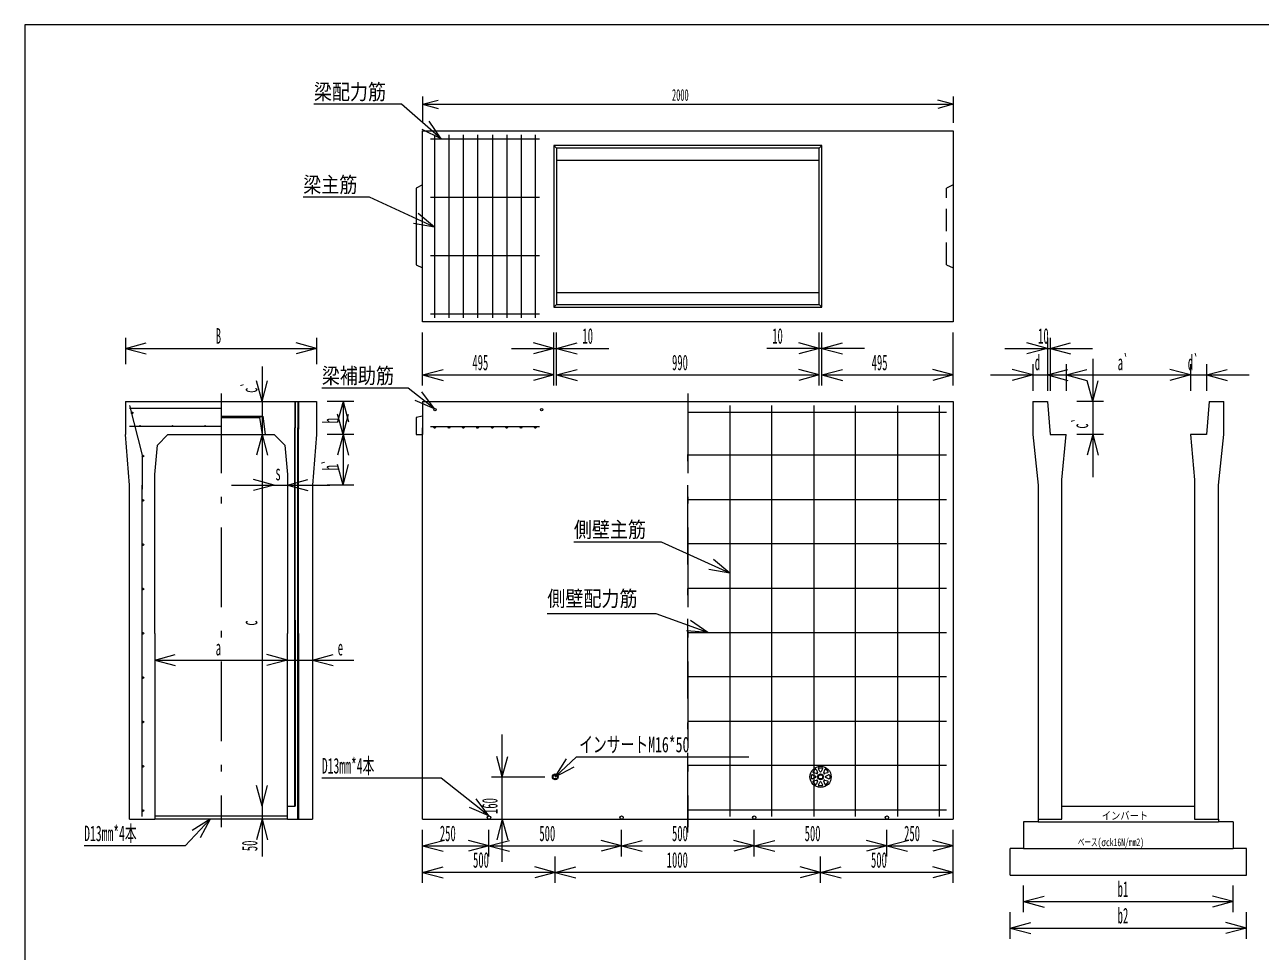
# Model space of a CAD drawing. Units: millimetres on the paper, with parts at other scales. Extents: x 26 to 772, y 19 to 550.
# Drawn here: x 25.5 to 491.2, y 200.8 to 550 of the extents above; entities that cross this region are included whole.
import ezdxf
from ezdxf.enums import TextEntityAlignment as Align

# ---------------------------------------------------------------- set-up
doc = ezdxf.new("R2010")
doc.units = ezdxf.units.MM
doc.linetypes.add('USER1', pattern=[12.6, 8.4, -4.2])
doc.linetypes.add('USER2', pattern=[50.5, 30, -9, 2.5, -9])
for name, color, linetype, lineweight in [('1', 7, 'Continuous', 18), ('10', 3, 'Continuous', 18), ('17', 7, 'Continuous', 18), ('18', 7, 'Continuous', 18), ('6', 7, 'Continuous', 18)]:
    doc.layers.add(name, color=color, linetype=linetype, lineweight=lineweight)
doc.styles.add('ＭＳ ゴシック', font='')
doc.styles.get('ＭＳ ゴシック').set_extended_font_data('MS Gothic')

msp = doc.modelspace()

# ---------------------------------------------------------------- linework, layer by layer
at = {"layer": '1'}
for p, q in [((25.5, 550), (25.5, 19)), ((771.5, 550), (25.5, 550)), ((175.5, 523), (175.5, 513)), ((375.5, 523), (375.5, 513)), ((175.5, 520), (181.296, 521.553)), ((175.5, 520), (375.5, 520)), ((175.5, 520), (181.296, 518.447)), ((375.5, 520), (369.704, 521.553)), ((375.5, 520), (369.704, 518.447)), ((175.5, 510), (375.5, 510)), ((175.5, 438), (175.5, 510)), ((375.5, 510), (375.5, 438)), ((225, 504.5), (225, 443.5)), ((326, 504.5), (225, 504.5)), ((225, 504.5), (226, 503.5)), ((325, 503.5), (226, 503.5)), ((226, 503.5), (226, 444.5)), ((326, 504.5), (325, 503.5)), ((325, 444.5), (325, 503.5)), ((326, 443.5), (326, 504.5)), ((226, 499), (325, 499)), ((175.5, 489.7), (173, 488.45)), ((173, 488.45), (173, 459.55)), ((173, 459.55), (175.5, 458.3)), ((325, 449), (226, 449)), ((225, 443.5), (226, 444.5)), ((225, 443.5), (326, 443.5)), ((226, 444.5), (325, 444.5)), ((325, 444.5), (326, 443.5)), ((375.5, 438), (175.5, 438)), ((175.5, 414), (175.5, 434)), ((225, 414), (225, 434)), ((225, 424), (225, 434)), ((226, 424), (226, 434)), ((226, 414), (226, 434)), ((325, 414), (325, 434)), ((325, 424), (325, 434)), ((326, 414), (326, 434)), ((326, 424), (326, 434)), ((375.5, 414), (375.5, 434)), ((63.5, 432), (63.5, 422)), ((63.5, 428), (71.227, 430.071)), ((135.5, 428), (127.773, 430.071)), ((135.5, 432), (135.5, 422)), ((225, 428), (217.273, 430.071)), ((226, 428), (233.727, 430.071)), ((325, 428), (317.273, 430.071)), ((326, 428), (333.727, 430.071)), ((411, 428), (403.273, 430.071)), ((411, 432), (411, 412)), ((412, 432), (412, 412)), ((412, 428), (419.727, 430.071)), ((63.5, 428), (135.5, 428)), ((63.5, 428), (71.227, 425.929)), ((135.5, 428), (127.773, 425.929)), ((209, 428), (245.729, 428)), ((225, 428), (217.273, 425.929)), ((226, 428), (233.727, 425.929)), ((342, 428), (305.271, 428)), ((325, 428), (317.273, 425.929)), ((326, 428), (333.727, 425.929)), ((395, 428), (428, 428)), ((411, 428), (403.273, 425.929)), ((412, 428), (419.727, 425.929)), ((428.1, 424), (428.1, 379.5)), ((114.95, 421.226), (114.95, 379.5)), ((175.5, 418), (183.227, 420.071)), ((225, 418), (217.273, 420.071)), ((226, 418), (233.727, 420.071)), ((325, 418), (317.273, 420.071)), ((326, 418), (333.727, 420.071)), ((375.5, 418), (367.773, 420.071)), ((405.5, 418), (397.773, 420.071)), ((405.5, 422), (405.5, 412)), ((411, 422), (411, 412)), ((411, 418), (418.727, 420.071)), ((418.1, 422), (418.1, 412)), ((418.1, 418), (425.827, 420.071)), ((464.9, 418), (457.173, 420.071)), ((464.9, 418), (457.173, 420.071)), ((464.9, 422), (464.9, 412)), ((464.9, 422), (464.9, 412)), ((471, 422), (471, 412)), ((471, 418), (478.727, 420.071)), ((114.95, 408), (112.879, 415.727)), ((114.95, 408), (117.021, 415.727)), ((175.5, 418), (225, 418)), ((175.5, 418), (183.227, 415.929)), ((225, 418), (217.273, 415.929)), ((226, 418), (325, 418)), ((226, 418), (233.727, 415.929)), ((325, 418), (317.273, 415.929)), ((326, 418), (375.5, 418)), ((326, 418), (333.727, 415.929)), ((375.5, 418), (367.773, 415.929)), ((389.5, 418), (427, 418)), ((405.5, 418), (397.773, 415.929)), ((411, 418), (418.727, 415.929)), ((418.1, 418), (464.9, 418)), ((418.1, 418), (425.827, 415.929)), ((428.1, 408), (426.029, 415.727)), ((428.1, 408), (430.171, 415.727)), ((448.9, 418), (487, 418)), ((464.9, 418), (457.173, 415.929)), ((464.9, 418), (457.173, 415.929)), ((471, 418), (478.727, 415.929)), ((170.032, 413), (137.5, 413)), ((180, 405.271), (170.032, 413)), ((180, 405.271), (175.162, 411.642)), ((63.5, 408), (135.5, 408)), ((63.5, 408), (63.5, 395.5)), ((99.5, 405.3), (65, 405.3)), ((127.3, 408), (127.3, 398)), ((127.5, 408), (127.5, 398)), ((128.5, 408), (128.5, 397.365)), ((128.7, 408), (128.7, 397.613)), ((135.5, 408), (135.5, 395.5)), ((149.5, 408), (139.5, 408)), ((145.5, 408), (143.429, 400.273)), ((145.5, 408), (145.5, 395.5)), ((145.5, 408), (147.571, 400.273)), ((180, 405.271), (172.625, 408.37)), ((175.5, 408), (375.5, 408)), ((175.5, 408), (175.5, 395.5)), ((375.5, 408), (375.5, 398)), ((405.5, 408), (411, 408)), ((405.5, 408), (405.5, 395.5)), ((411, 408), (412, 395.5)), ((432.1, 408), (422.1, 408)), ((472, 408), (471, 395.5)), ((472, 408), (477.5, 408)), ((477.5, 395.5), (477.5, 408)), ((99.5, 402.5), (115.2, 402.5)), ((99.5, 402), (113.95, 402)), ((115.2, 402.5), (113.95, 402)), ((113.95, 402), (114.95, 395.5)), ((115.2, 402.5), (116.2, 395.5)), ((145.5, 395.5), (143.429, 403.227)), ((145.5, 395.5), (147.571, 403.227)), ((175.5, 402.5), (173, 402)), ((173, 402), (173, 395.5)), ((127.3, 325.5), (127.3, 398)), ((127.5, 325.5), (127.5, 398)), ((128.5, 320.5), (128.5, 398)), ((128.7, 320.5), (128.7, 398)), ((175.5, 330.5), (175.5, 398)), ((375.5, 398), (375.5, 330.5)), ((65, 376.5), (63.5, 395.5)), ((74.5, 380.5), (75.5, 391.5)), ((75.5, 391.5), (79.5, 395.5)), ((79.5, 395.5), (119.5, 395.5)), ((114.95, 395.5), (112.879, 387.773)), ((114.95, 395.5), (112.879, 387.773)), ((114.95, 395.5), (117.021, 387.773)), ((114.95, 395.5), (114.95, 255.5)), ((114.95, 395.5), (117.021, 387.773)), ((119.5, 395.5), (123.5, 391.5)), ((123.5, 391.5), (124.5, 380.5)), ((135.5, 395.5), (134, 376.5)), ((149.5, 395.5), (139.5, 395.5)), ((149.5, 395.5), (139.5, 395.5)), ((145.5, 395.5), (143.429, 387.773)), ((145.5, 395.5), (145.5, 376.5)), ((145.5, 395.5), (147.571, 387.773)), ((173, 395.5), (175.5, 395.5)), ((405.5, 395.5), (407.5, 376.5)), ((412, 395.5), (418.1, 395.5)), ((416.5, 378.5), (418.1, 395.5)), ((432.1, 395.5), (422.1, 395.5)), ((428.1, 395.5), (426.029, 387.773)), ((428.1, 395.5), (430.171, 387.773)), ((471, 395.5), (464.9, 395.5)), ((464.9, 395.5), (466.5, 378.5)), ((475.5, 376.5), (477.5, 395.5)), ((145.5, 376.5), (143.429, 384.227)), ((145.5, 376.5), (147.571, 384.227)), ((74.5, 370.058), (74.5, 380.5)), ((119.5, 376.5), (111.773, 378.571)), ((124.5, 380.5), (124.5, 370.5)), ((124.5, 376.5), (132.227, 378.571)), ((416.5, 250.5), (416.5, 378.5)), ((466.5, 378.5), (466.5, 250.5)), ((65, 250.5), (65, 376.5)), ((103.5, 376.5), (140.5, 376.5)), ((119.5, 376.5), (111.773, 374.429)), ((124.5, 376.5), (132.227, 374.429)), ((134, 376.5), (134, 250.5)), ((149.5, 376.5), (139.5, 376.5)), ((407.5, 376.5), (407.5, 250.5)), ((475.5, 250.5), (475.5, 376.5)), ((74.5, 320.5), (74.5, 370.5)), ((124.5, 370.5), (124.5, 320.5)), ((175.5, 250.5), (175.5, 330.5)), ((375.5, 330.5), (375.5, 250.5)), ((127.3, 255.5), (127.3, 325.5)), ((127.5, 325.5), (127.5, 255.5)), ((74.5, 320.5), (74.5, 250.5)), ((124.5, 250.5), (124.5, 320.5)), ((128.5, 250.5), (128.5, 320.5)), ((128.7, 320.5), (128.7, 250.5)), ((74.5, 310.5), (82.227, 312.571)), ((124.5, 310.5), (116.773, 312.571)), ((124.5, 310.5), (116.773, 312.571)), ((134, 310.5), (141.727, 312.571)), ((74.5, 310.5), (124.5, 310.5)), ((74.5, 310.5), (82.227, 308.429)), ((108.5, 310.5), (149.5, 310.5)), ((124.5, 310.5), (116.773, 308.429)), ((124.5, 310.5), (116.773, 308.429)), ((134, 310.5), (141.727, 308.429)), ((205.5, 234.5), (205.5, 282.5)), ((114.95, 271.5), (114.95, 236.5)), ((205.5, 266.5), (203.429, 274.227)), ((205.5, 266.5), (207.571, 274.227)), ((225.5, 266.5), (233.5, 274)), ((225.5, 266.5), (229.721, 273.296)), ((225.5, 266.5), (232.554, 270.275)), ((233.5, 274), (298.5, 274)), ((182.5, 266), (137.5, 266)), ((200.5, 251.8), (182.5, 266)), ((201.5, 266.5), (221.5, 266.5)), ((322.071, 265.985), (322.071, 267.015)), ((322.505, 267.283), (323.534, 266.768)), ((323.534, 266.232), (322.505, 265.717)), ((322.711, 268.561), (323.439, 269.289)), ((323.92, 267.7), (322.829, 268.064)), ((323.936, 269.171), (324.3, 268.08)), ((325.232, 268.466), (324.717, 269.495)), ((324.985, 269.929), (326.015, 269.929)), ((326.283, 269.495), (325.768, 268.466)), ((326.7, 268.08), (327.064, 269.171)), ((328.171, 268.064), (327.08, 267.7)), ((327.466, 266.768), (328.495, 267.283)), ((328.495, 265.717), (327.466, 266.232)), ((327.561, 269.289), (328.289, 268.561)), ((328.929, 267.015), (328.929, 265.985)), ((114.95, 255.5), (112.879, 263.227)), ((114.95, 255.5), (112.879, 263.227)), ((114.95, 255.5), (117.021, 263.227)), ((114.95, 255.5), (117.021, 263.227)), ((323.439, 263.711), (322.711, 264.439)), ((322.829, 264.936), (323.92, 265.3)), ((324.3, 264.92), (323.936, 263.829)), ((324.717, 263.505), (325.232, 264.534)), ((326.015, 263.071), (324.985, 263.071)), ((325.768, 264.534), (326.283, 263.505)), ((327.064, 263.829), (326.7, 264.92)), ((327.08, 265.3), (328.171, 264.936)), ((328.289, 264.439), (327.561, 263.711)), ((200.5, 251.8), (195.716, 258.212)), ((74.5, 251.8), (124.5, 251.8)), ((124.5, 255.5), (127.3, 255.5)), ((127.3, 255.5), (127.5, 255.5)), ((200.5, 251.8), (193.151, 254.96)), ((65, 250.5), (74.5, 250.5)), ((124.5, 250.5), (74.5, 250.5)), ((95.438, 250.5), (85.975, 240.5)), ((95.438, 250.5), (88.623, 246.31)), ((95.438, 250.5), (91.631, 243.464)), ((114.95, 250.5), (112.879, 242.773)), ((114.95, 250.5), (117.021, 242.773)), ((124.5, 250.5), (134, 250.5)), ((175.5, 250.5), (375.5, 250.5)), ((201.5, 250.5), (221.5, 250.5)), ((205.5, 250.5), (203.429, 242.773)), ((205.5, 250.5), (207.571, 242.773)), ((407.5, 250.5), (416.5, 250.5)), ((466.5, 250.5), (475.5, 250.5)), ((175.5, 236.5), (175.5, 246.5)), ((175.5, 240.5), (183.227, 242.571)), ((200.5, 240.5), (192.773, 242.571)), ((200.5, 236.5), (200.5, 246.5)), ((200.5, 236.5), (200.5, 246.5)), ((200.5, 240.5), (208.227, 242.571)), ((250.5, 240.5), (242.773, 242.571)), ((250.5, 236.5), (250.5, 246.5)), ((250.5, 236.5), (250.5, 246.5)), ((250.5, 240.5), (258.227, 242.571)), ((300.5, 240.5), (292.773, 242.571)), ((300.5, 236.5), (300.5, 246.5)), ((300.5, 236.5), (300.5, 246.5)), ((300.5, 240.5), (308.227, 242.571)), ((350.5, 240.5), (342.773, 242.571)), ((350.5, 236.5), (350.5, 246.5)), ((350.5, 236.5), (350.5, 246.5)), ((350.5, 240.5), (358.227, 242.571)), ((375.5, 240.5), (367.773, 242.571)), ((375.5, 236.5), (375.5, 246.5)), ((85.975, 240.5), (47.91, 240.5)), ((175.5, 240.5), (200.5, 240.5)), ((175.5, 240.5), (183.227, 238.429)), ((200.5, 240.5), (192.773, 238.429)), ((200.5, 240.5), (250.5, 240.5)), ((200.5, 240.5), (208.227, 238.429)), ((250.5, 240.5), (242.773, 238.429)), ((250.5, 240.5), (300.5, 240.5)), ((250.5, 240.5), (258.227, 238.429)), ((300.5, 240.5), (292.773, 238.429)), ((300.5, 240.5), (350.5, 240.5)), ((300.5, 240.5), (308.227, 238.429)), ((350.5, 240.5), (342.773, 238.429)), ((350.5, 240.5), (375.5, 240.5)), ((350.5, 240.5), (358.227, 238.429)), ((375.5, 240.5), (367.773, 238.429)), ((175.5, 226.5), (175.5, 236.5)), ((225.5, 226.5), (225.5, 236.5)), ((225.5, 226.5), (225.5, 236.5)), ((325.5, 226.5), (325.5, 236.5)), ((325.5, 226.5), (325.5, 236.5)), ((375.5, 226.5), (375.5, 236.5)), ((175.5, 230.5), (183.227, 232.571)), ((225.5, 230.5), (175.5, 230.5)), ((175.5, 230.5), (183.227, 228.429)), ((225.5, 230.5), (217.773, 232.571)), ((225.5, 230.5), (217.773, 228.429)), ((225.5, 230.5), (233.227, 232.571)), ((325.5, 230.5), (225.5, 230.5)), ((225.5, 230.5), (233.227, 228.429)), ((325.5, 230.5), (317.773, 232.571)), ((325.5, 230.5), (317.773, 228.429)), ((325.5, 230.5), (333.227, 232.571)), ((375.5, 230.5), (325.5, 230.5)), ((325.5, 230.5), (333.227, 228.429)), ((375.5, 230.5), (367.773, 232.571)), ((375.5, 230.5), (367.773, 228.429)), ((402, 215.5), (402, 225.5)), ((481, 215.5), (481, 225.5)), ((402, 219.5), (409.727, 221.571)), ((402, 219.5), (481, 219.5)), ((402, 219.5), (409.727, 217.429)), ((481, 219.5), (473.273, 221.571)), ((481, 219.5), (473.273, 217.429)), ((397, 205.5), (397, 215.5)), ((486, 205.5), (486, 215.5)), ((397, 209.5), (404.727, 211.571)), ((486, 209.5), (478.273, 211.571)), ((397, 209.5), (486, 209.5)), ((397, 209.5), (404.727, 207.429)), ((486, 209.5), (478.273, 207.429))]:
    msp.add_line(p, q, dxfattribs=at)
at = {"layer": '1', "linetype": 'USER1'}
for p, q in [((375.5, 489.7), (373, 488.45)), ((373, 459.55), (373, 488.45)), ((373, 459.55), (375.5, 458.3))]:
    msp.add_line(p, q, dxfattribs=at)
at = {"layer": '1', "linetype": 'USER2'}
for p, q in [((99.5, 411), (99.5, 247.5)), ((275.5, 411), (275.5, 247.5)), ((275.5, 245.5), (275.5, 391.5))]:
    msp.add_line(p, q, dxfattribs=at)
at = {"layer": '1'}
for centre, radius in [((180.15, 404.9), 0.4), ((220.35, 404.9), 0.4), ((68.95, 398.7), 0.2), ((81.25, 398.7), 0.2), ((93.55, 398.7), 0.2), ((325.5, 266.5), 4), ((225.5, 266.5), 1.1), ((225.5, 266.5), 0.8), ((325.5, 266.5), 1.1), ((325.5, 266.5), 0.8), ((200.5, 251.15), 0.65), ((250.5, 251.15), 0.65), ((300.5, 251.15), 0.65), ((350.5, 251.15), 0.65)]:
    msp.add_circle(centre, radius, dxfattribs=at)
for centre, start, end in [((322.371, 267.015), 63.43495, 180), ((322.371, 265.985), 180, 296.56505), ((322.923, 268.349), 135, 251.56505), ((323.651, 269.077), 18.43495, 135), ((323.4, 266.5), 296.56505, 63.43495), ((324.015, 267.985), 251.56505, 18.43495), ((324.985, 269.629), 90, 206.56505), ((325.5, 268.6), 206.56505, 333.43495), ((326.015, 269.629), 333.43495, 90), ((326.985, 267.985), 161.56505, 288.43495), ((327.349, 269.077), 45, 161.56505), ((327.6, 266.5), 116.56505, 243.43495), ((328.077, 268.349), 288.43495, 45), ((328.629, 267.015), 0, 116.56505), ((328.629, 265.985), 243.43495, 0), ((322.923, 264.651), 108.43495, 225), ((323.651, 263.923), 225, 341.56505), ((324.015, 265.015), 341.56505, 108.43495), ((324.985, 263.371), 153.43495, 270), ((325.5, 264.4), 26.56505, 153.43495), ((326.015, 263.371), 270, 26.56505), ((326.985, 265.015), 71.56505, 198.43495), ((327.349, 263.923), 198.43495, 315), ((328.077, 264.651), 315, 71.56505)]:
    msp.add_arc(centre, 0.3, start, end, dxfattribs=at)
at = {"layer": '10'}
for p, q in [((180, 508.5), (180, 439.5)), ((185.4, 508.5), (185.4, 439.5)), ((190.8, 508.5), (190.8, 439.5)), ((196.2, 508.5), (196.2, 439.5)), ((201.8, 508.5), (201.8, 439.5)), ((207.2, 508.5), (207.2, 439.5)), ((212.6, 508.5), (212.6, 439.5)), ((218, 439.5), (218, 508.5)), ((155.5, 485), (130.5, 485)), ((180, 473.695), (155.5, 485)), ((180, 473.695), (173.851, 478.812)), ((180, 473.695), (172.116, 475.052)), ((402, 239.5), (397, 239.5)), ((397, 229.5), (397, 239.5)), ((486, 239.5), (481, 239.5)), ((486, 229.5), (486, 239.5)), ((397, 229.5), (486, 229.5))]:
    msp.add_line(p, q, dxfattribs=at)
for centre in [(180, 398.2), (185.4, 398.2), (190.8, 398.2), (196.2, 398.2), (201.8, 398.2), (207.2, 398.2), (212.6, 398.2), (218, 398.2)]:
    msp.add_circle(centre, 0.3, dxfattribs=at)
at = {"layer": '17'}
for p, q in [((275.5, 404), (373, 404)), ((373, 387.7), (275.5, 387.7)), ((275.5, 371), (373, 371)), ((373, 354.3), (275.5, 354.3)), ((275.5, 337.6), (373, 337.6)), ((263.5, 328), (222.5, 328)), ((282.986, 320.9), (263.5, 328)), ((282.986, 320.9), (275.017, 321.6)), ((282.986, 320.9), (276.434, 325.491)), ((275.5, 320.9), (373, 320.9)), ((373, 304.2), (275.5, 304.2)), ((275.5, 287.5), (373, 287.5)), ((373, 270.8), (275.5, 270.8)), ((275.5, 254.1), (373, 254.1)), ((407.5, 249.5), (402, 249.5)), ((402, 249.5), (402, 239.5)), ((481, 249.5), (475.5, 249.5)), ((481, 249.5), (481, 239.5)), ((402, 239.5), (481, 239.5))]:
    msp.add_line(p, q, dxfattribs=at)
for centre in [(66.025, 403.7), (70.1, 387.4), (70.1, 370.7), (70.1, 354), (70.1, 337.3), (70.1, 320.6), (70.1, 303.9), (70.1, 287.2), (70.1, 270.5), (70.1, 253.8)]:
    msp.add_circle(centre, 0.3, dxfattribs=at)
at = {"layer": '18'}
for p, q in [((65, 406.5), (69.8, 387.7)), ((291.3, 406.5), (291.3, 251.6)), ((307.1, 251.6), (307.1, 406.5)), ((322.9, 406.5), (322.9, 251.6)), ((338.7, 251.6), (338.7, 406.5)), ((354.5, 406.5), (354.5, 251.6)), ((370.3, 251.6), (370.3, 406.5)), ((69.8, 387.7), (69.8, 374.894)), ((69.8, 251.6), (69.8, 376.5)), ((265.5, 355), (232.5, 355)), ((291.3, 343.319), (265.5, 355)), ((291.3, 343.319), (285.115, 348.392)), ((291.3, 343.319), (283.407, 344.62)), ((416.5, 255.5), (466.5, 255.5)), ((407.5, 250.5), (407.5, 249.5)), ((407.5, 249.5), (475.5, 249.5)), ((475.5, 250.5), (475.5, 249.5))]:
    msp.add_line(p, q, dxfattribs=at)
at = {"layer": '6'}
for p, q in [((167.5, 520), (134.5, 520)), ((182.5, 507), (167.5, 520)), ((182.5, 507), (178.017, 513.626)), ((182.5, 507), (175.304, 510.496)), ((178.5, 507), (219.5, 507)), ((178.5, 485), (219.5, 485)), ((178.5, 463), (219.5, 463)), ((178.5, 441), (219.5, 441)), ((99.5, 398.5), (65, 398.5)), ((178.5, 398.5), (219.5, 398.5))]:
    msp.add_line(p, q, dxfattribs=at)

# ---------------------------------------------------------------- texts
at = {"layer": '1', "style": 'ＭＳ ゴシック'}
for s, height, width, p in [('2000', 4.399, 0.5, (269.5, 520)), ('B', 5.865, 0.5, (97.5, 428)), ('10', 5.865, 0.5, (235.729, 428)), ('10', 5.865, 0.5, (307.271, 428)), ('10', 5.865, 0.5, (407.5, 428)), ('495', 5.865, 0.5, (194.25, 418)), ('990', 5.865, 0.5, (269.5, 418)), ('495', 5.865, 0.5, (344.75, 418)), ('d', 5.865, 0.5, (406.25, 418)), ('a`', 5.865, 0.5, (437.5, 418)), ('d`', 5.865, 0.5, (463.95, 418)), ('梁補助筋', 5.865, 0.85, (137.5, 413)), ('s', 5.865, 0.5, (120, 376.5)), ('a', 5.865, 0.5, (97.5, 310.5)), ('e', 5.865, 0.5, (143.5, 310.5)), ('インサートM16*50', 5.865, 0.65, (234.5, 274)), ('D13mm*4本', 5.865, 0.55, (137.5, 266)), ('D13mm*4本', 5.865, 0.55, (47.91, 240.5)), ('250', 5.865, 0.5, (182, 240.5)), ('500', 5.865, 0.5, (219.5, 240.5)), ('500', 5.865, 0.5, (269.5, 240.5)), ('500', 5.865, 0.5, (319.5, 240.5)), ('250', 5.865, 0.5, (357, 240.5)), ('500', 5.865, 0.5, (194.5, 230.5)), ('1000', 5.865, 0.5, (267.5, 230.5)), ('500', 5.865, 0.5, (344.5, 230.5)), ('b1', 5.865, 0.5, (437.5, 219.5)), ('b2', 5.865, 0.5, (437.5, 209.5))]:
    msp.add_text(s, height=height, dxfattribs=dict(at, width=width)).set_placement(p, align=Align.BOTTOM_LEFT)
at = {"layer": '1', "style": 'ＭＳ ゴシック', "width": 0.5}
for s, p in [('c`', (114.95, 411.226)), ('h', (145.5, 399.75)), ('c`', (428.1, 397.75)), ('h`', (145.5, 382)), ('c', (114.95, 323.5)), ('160', (205.5, 252.5)), ('50', (114.95, 238.5))]:
    msp.add_text(s, height=5.865, rotation=90, dxfattribs=at).set_placement(p, align=Align.BOTTOM_LEFT)
at = {"layer": '10', "color": 7, "style": 'ＭＳ ゴシック', "width": 0.85}
msp.add_text('梁主筋', height=5.865, dxfattribs=at).set_placement((130.5, 485), align=Align.BOTTOM_LEFT)
at = {"layer": '17', "style": 'ＭＳ ゴシック'}
for s, height, width, p in [('側壁配力筋', 5.865, 0.85, (222.5, 329)), ('ベース(σck16N/mm2)', 2.933, 0.6, (422.5, 239.5))]:
    msp.add_text(s, height=height, dxfattribs=dict(at, width=width)).set_placement(p, align=Align.BOTTOM_LEFT)
at = {"layer": '18', "style": 'ＭＳ ゴシック', "width": 0.85}
for s, height, p in [('側壁主筋', 5.865, (232.5, 355)), ('インバート', 2.933, (431.5, 249.5))]:
    msp.add_text(s, height=height, dxfattribs=at).set_placement(p, align=Align.BOTTOM_LEFT)
at = {"layer": '6', "style": 'ＭＳ ゴシック', "width": 0.85}
msp.add_text('梁配力筋', height=5.865, dxfattribs=at).set_placement((134.5, 520), align=Align.BOTTOM_LEFT)

doc.saveas('drawing.dxf')
